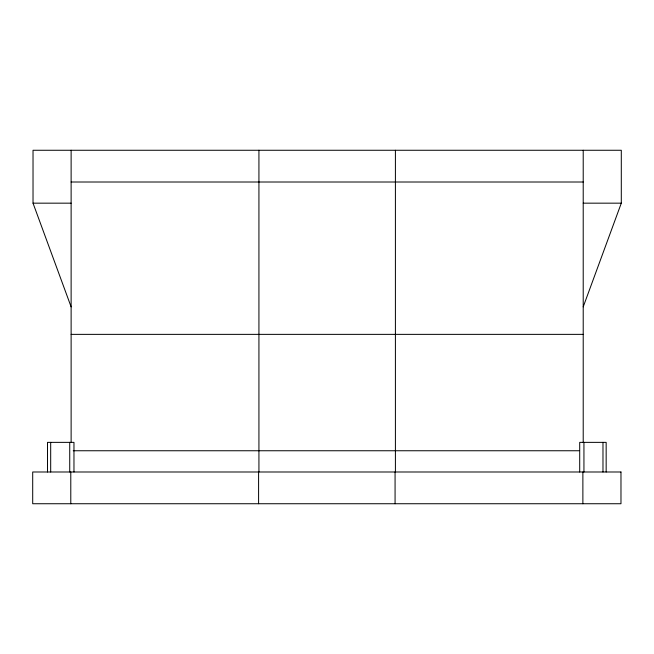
<?xml version="1.0" encoding="UTF-8"?>
<svg xmlns="http://www.w3.org/2000/svg" width="654" height="654" viewBox="0 0 654 654"><rect width="100%" height="100%" fill="white"/><g stroke="black" fill="none" stroke-linecap="round" stroke-linejoin="round"><path stroke-width="0.98" d="M583.213 306.857L621.3 203.165L621.3 150.265L33.027 150.265L33.027 203.165L71.123 306.857M71.123 182.008L583.213 182.008M33.027 203.165L71.123 203.165M583.213 203.165L621.3 203.165M71.123 334.366L583.213 334.366M73.24 450.753L578.978 450.753M606.16 471.992L606.16 442.366L579.706 442.366L579.706 471.992M602.98 442.366L602.98 471.992M583.94 442.366L583.94 471.992M583.213 150.265L583.213 442.57M582.878 471.992L582.878 503.735M395.408 150.265L395.408 471.91M395.073 471.992L395.073 503.735M258.927 150.265L258.927 471.91M258.592 471.992L258.592 503.735M73.967 471.992L73.967 442.366L47.513 442.366L47.513 471.992M71.123 150.265L71.123 442.57M70.787 471.992L70.787 503.735M69.733 442.366L69.733 471.992M50.685 442.366L50.685 471.992M620.973 471.992L32.7 471.992L32.7 503.735L620.973 503.735L620.973 471.992"/></g></svg>
